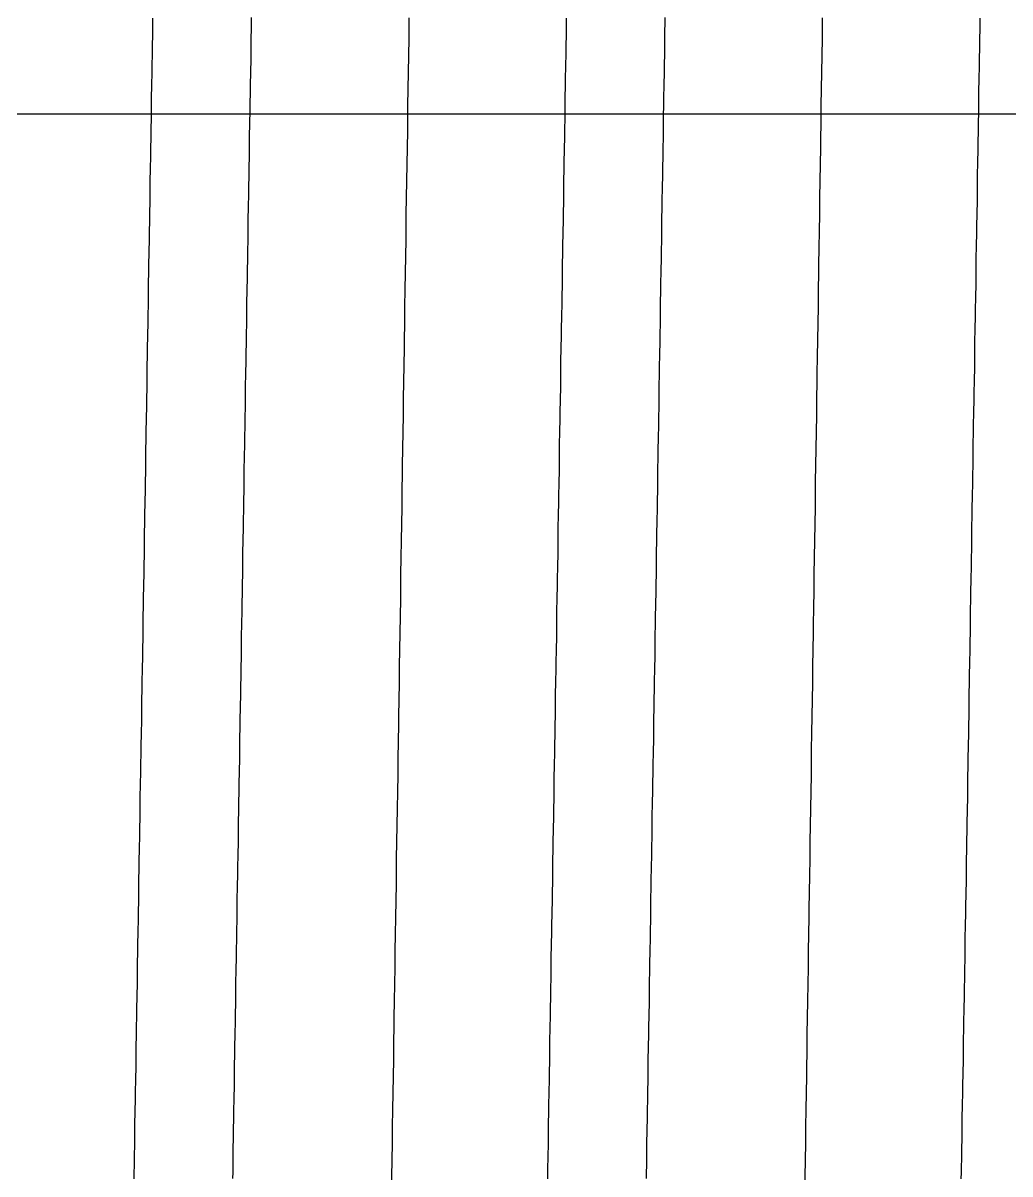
# Model space of a CAD drawing. Header units: millimetres. Extents: x 0 to 3800, y -67 to 2530.
# Drawn here: x 2233.725 to 2237.399, y 1461.068 to 1465.351 of the extents above; entities that cross this region are included whole.
import ezdxf
from ezdxf.lldxf.tags import DXFTag

# ---------------------------------------------------------------- set-up
doc = ezdxf.new("R2010")
doc.units = ezdxf.units.MM
doc.layers.add('내부선 및 부속', color=4, linetype='Continuous')
doc.layers.add('중심선', color=1, linetype='DASHED')
tags = doc.linetypes.add('DASHDOT', pattern=[70, 31, -13, 13, -13]).pattern_tags.tags
tags[10:11] = [DXFTag(74, 4), DXFTag(75, 0), DXFTag(340, '0'), DXFTag(46, 0.0), DXFTag(50, 0.0), DXFTag(44, 0.0), DXFTag(45, 0.0)]
tags[8:9] = [DXFTag(74, 4), DXFTag(75, 0), DXFTag(340, '0'), DXFTag(46, 0.0), DXFTag(50, 0.0), DXFTag(44, 0.0), DXFTag(45, 0.0)]
tags[6:7] = [DXFTag(74, 4), DXFTag(75, 0), DXFTag(340, '0'), DXFTag(46, 0.0), DXFTag(50, 0.0), DXFTag(44, 0.0), DXFTag(45, 0.0)]
tags[4:5] = [DXFTag(74, 4), DXFTag(75, 0), DXFTag(340, '0'), DXFTag(46, 0.0), DXFTag(50, 0.0), DXFTag(44, 0.0), DXFTag(45, 0.0)]
tags = doc.linetypes.add('DASHED', pattern=[25.72, 12.86, -12.86]).pattern_tags.tags
tags[6:7] = [DXFTag(74, 4), DXFTag(75, 0), DXFTag(340, '0'), DXFTag(46, 0.0), DXFTag(50, 0.0), DXFTag(44, 0.0), DXFTag(45, 0.0)]
tags[4:5] = [DXFTag(74, 4), DXFTag(75, 0), DXFTag(340, '0'), DXFTag(46, 0.0), DXFTag(50, 0.0), DXFTag(44, 0.0), DXFTag(45, 0.0)]

msp = doc.modelspace()

# ---------------------------------------------------------------- linework, layer by layer
at = {"layer": '내부선 및 부속', "linetype": 'Continuous', "flags": 128}
for points in [[(2234.1386, 1461.0498), (2234.1386, 1461.0738), (2234.1396, 1461.0978), (2234.1396, 1461.1208), (2234.1396, 1461.1448), (2234.1406, 1461.1688), (2234.1406, 1461.1928), (2234.1416, 1461.2168), (2234.1416, 1461.2408), (2234.1416, 1461.2648), (2234.1426, 1461.2878), (2234.1426, 1461.3118), (2234.1436, 1461.3358), (2234.1436, 1461.3598), (2234.1436, 1461.3838), (2234.1446, 1461.4078), (2234.1446, 1461.4318), (2234.1456, 1461.4558), (2234.1456, 1461.4788), (2234.1456, 1461.5028), (2234.1466, 1461.5268), (2234.1466, 1461.5508), (2234.1476, 1461.5748), (2234.1476, 1461.5988), (2234.1476, 1461.6228), (2234.1486, 1461.6458), (2234.1486, 1461.6698), (2234.1486, 1461.6938), (2234.1486, 1461.6938), (2234.1496, 1461.7178), (2234.1496, 1461.7418), (2234.1506, 1461.7658), (2234.1506, 1461.7898), (2234.1506, 1461.8128), (2234.1516, 1461.8368), (2234.1516, 1461.8608), (2234.1526, 1461.8848), (2234.1526, 1461.9088), (2234.1526, 1461.9328), (2234.1536, 1461.9568), (2234.1536, 1461.9808), (2234.1546, 1462.0038), (2234.1546, 1462.0278), (2234.1546, 1462.0518), (2234.1556, 1462.0758), (2234.1556, 1462.0998), (2234.1566, 1462.1238), (2234.1566, 1462.1478), (2234.1566, 1462.1708), (2234.1576, 1462.1948), (2234.1576, 1462.2188), (2234.1576, 1462.2428), (2234.1586, 1462.2668), (2234.1586, 1462.2908), (2234.1596, 1462.3148), (2234.1596, 1462.3388), (2234.1596, 1462.3618), (2234.1606, 1462.3858), (2234.1606, 1462.4098), (2234.1616, 1462.4338), (2234.1616, 1462.4578), (2234.1616, 1462.4818), (2234.1626, 1462.5058), (2234.1626, 1462.5288), (2234.1636, 1462.5528), (2234.1636, 1462.5768), (2234.1636, 1462.6008), (2234.1646, 1462.6248), (2234.1646, 1462.6488), (2234.1646, 1462.6728), (2234.1656, 1462.6958), (2234.1656, 1462.7198), (2234.1666, 1462.7438), (2234.1666, 1462.7678), (2234.1666, 1462.7918), (2234.1676, 1462.8158), (2234.1676, 1462.8398), (2234.1686, 1462.8638), (2234.1686, 1462.8868), (2234.1686, 1462.9108), (2234.1696, 1462.9348), (2234.1696, 1462.9588), (2234.1706, 1462.9828), (2234.1706, 1463.0068), (2234.1706, 1463.0308), (2234.1716, 1463.0538), (2234.1716, 1463.0778), (2234.1716, 1463.1018), (2234.1726, 1463.1258), (2234.1726, 1463.1498), (2234.1736, 1463.1738), (2234.1736, 1463.1978), (2234.1736, 1463.2218), (2234.1746, 1463.2448), (2234.1746, 1463.2688), (2234.1756, 1463.2928), (2234.1756, 1463.3168), (2234.1756, 1463.3408), (2234.1766, 1463.3648), (2234.1766, 1463.3888), (2234.1766, 1463.4118), (2234.1776, 1463.4358), (2234.1776, 1463.4598), (2234.1786, 1463.4838), (2234.1786, 1463.5078), (2234.1786, 1463.5318), (2234.1796, 1463.5558), (2234.1796, 1463.5788), (2234.1806, 1463.6028), (2234.1806, 1463.6268), (2234.1806, 1463.6508), (2234.1816, 1463.6748), (2234.1816, 1463.6988), (2234.1816, 1463.7228), (2234.1826, 1463.7468), (2234.1826, 1463.7698), (2234.1836, 1463.7938), (2234.1836, 1463.8178), (2234.1836, 1463.8418), (2234.1846, 1463.8658), (2234.1846, 1463.8898), (2234.1856, 1463.9138), (2234.1856, 1463.9368), (2234.1856, 1463.9608), (2234.1866, 1463.9848), (2234.1866, 1464.0088), (2234.1866, 1464.0328), (2234.1876, 1464.0568), (2234.1876, 1464.0808), (2234.1876, 1464.0808), (2234.1886, 1464.1048), (2234.1886, 1464.1278), (2234.1886, 1464.1518), (2234.1896, 1464.1758), (2234.1896, 1464.1998), (2234.1906, 1464.2238), (2234.1906, 1464.2478), (2234.1906, 1464.2718), (2234.1916, 1464.2948), (2234.1916, 1464.3188), (2234.1916, 1464.3428), (2234.1926, 1464.3668), (2234.1926, 1464.3908), (2234.1936, 1464.4148), (2234.1936, 1464.4388), (2234.1936, 1464.4618), (2234.1946, 1464.4858), (2234.1946, 1464.5098), (2234.1956, 1464.5338), (2234.1956, 1464.5578), (2234.1956, 1464.5818), (2234.1966, 1464.6058), (2234.1966, 1464.6298), (2234.1966, 1464.6528), (2234.1976, 1464.6768), (2234.1976, 1464.7008), (2234.1986, 1464.7248), (2234.1986, 1464.7488), (2234.1986, 1464.7728), (2234.1996, 1464.7968), (2234.1996, 1464.8198), (2234.2006, 1464.8438), (2234.2006, 1464.8678), (2234.2006, 1464.8918), (2234.2016, 1464.9158), (2234.2016, 1464.9398), (2234.2016, 1464.9638), (2234.2026, 1464.9878), (2234.2026, 1465.0108), (2234.2036, 1465.0348), (2234.2036, 1465.0588), (2234.2036, 1465.0828), (2234.2046, 1465.1068), (2234.2046, 1465.1308), (2234.2056, 1465.1548), (2234.2056, 1465.1778), (2234.2056, 1465.2018), (2234.2066, 1465.2258), (2234.2066, 1465.2498), (2234.2066, 1465.2738), (2234.2076, 1465.2978), (2234.2076, 1465.3218), (2234.2086, 1465.3448), (2234.2086, 1465.3688)], [(2234.5056, 1461.0508), (2234.5066, 1461.0748), (2234.5066, 1461.0988), (2234.5066, 1461.1228), (2234.5076, 1461.1468), (2234.5076, 1461.1698), (2234.5086, 1461.1938), (2234.5086, 1461.2178), (2234.5086, 1461.2418), (2234.5096, 1461.2658), (2234.5096, 1461.2898), (2234.5096, 1461.3138), (2234.5106, 1461.3368), (2234.5106, 1461.3608), (2234.5116, 1461.3848), (2234.5116, 1461.4088), (2234.5116, 1461.4328), (2234.5126, 1461.4568), (2234.5126, 1461.4808), (2234.5136, 1461.5038), (2234.5136, 1461.5278), (2234.5136, 1461.5518), (2234.5146, 1461.5758), (2234.5146, 1461.5998), (2234.5156, 1461.6238), (2234.5156, 1461.6478), (2234.5156, 1461.6718), (2234.5156, 1461.6718), (2234.5166, 1461.6948), (2234.5166, 1461.7188), (2234.5176, 1461.7428), (2234.5176, 1461.7668), (2234.5176, 1461.7908), (2234.5186, 1461.8148), (2234.5186, 1461.8388), (2234.5196, 1461.8618), (2234.5196, 1461.8858), (2234.5196, 1461.9098), (2234.5206, 1461.9338), (2234.5206, 1461.9578), (2234.5206, 1461.9818), (2234.5216, 1462.0058), (2234.5216, 1462.0298), (2234.5226, 1462.0528), (2234.5226, 1462.0768), (2234.5226, 1462.1008), (2234.5236, 1462.1248), (2234.5236, 1462.1488), (2234.5246, 1462.1728), (2234.5246, 1462.1968), (2234.5246, 1462.2198), (2234.5256, 1462.2438), (2234.5256, 1462.2678), (2234.5266, 1462.2918), (2234.5266, 1462.3158), (2234.5266, 1462.3398), (2234.5276, 1462.3638), (2234.5276, 1462.3868), (2234.5286, 1462.4108), (2234.5286, 1462.4348), (2234.5286, 1462.4588), (2234.5296, 1462.4828), (2234.5296, 1462.5068), (2234.5296, 1462.5308), (2234.5306, 1462.5548), (2234.5306, 1462.5778), (2234.5316, 1462.6018), (2234.5316, 1462.6258), (2234.5316, 1462.6498), (2234.5326, 1462.6738), (2234.5326, 1462.6978), (2234.5336, 1462.7218), (2234.5336, 1462.7448), (2234.5336, 1462.7688), (2234.5346, 1462.7928), (2234.5346, 1462.8168), (2234.5356, 1462.8408), (2234.5356, 1462.8648), (2234.5356, 1462.8888), (2234.5366, 1462.9128), (2234.5366, 1462.9358), (2234.5366, 1462.9598), (2234.5376, 1462.9838), (2234.5376, 1463.0078), (2234.5386, 1463.0318), (2234.5386, 1463.0558), (2234.5386, 1463.0798), (2234.5396, 1463.1028), (2234.5396, 1463.1268), (2234.5406, 1463.1508), (2234.5406, 1463.1748), (2234.5406, 1463.1988), (2234.5416, 1463.2228), (2234.5416, 1463.2468), (2234.5416, 1463.2698), (2234.5426, 1463.2938), (2234.5426, 1463.3178), (2234.5436, 1463.3418), (2234.5436, 1463.3658), (2234.5436, 1463.3898), (2234.5446, 1463.4138), (2234.5446, 1463.4378), (2234.5456, 1463.4608), (2234.5456, 1463.4848), (2234.5456, 1463.5088), (2234.5466, 1463.5328), (2234.5466, 1463.5568), (2234.5466, 1463.5808), (2234.5476, 1463.6048), (2234.5476, 1463.6278), (2234.5486, 1463.6518), (2234.5486, 1463.6758), (2234.5486, 1463.6998), (2234.5496, 1463.7238), (2234.5496, 1463.7478), (2234.5506, 1463.7718), (2234.5506, 1463.7958), (2234.5506, 1463.8188), (2234.5516, 1463.8428), (2234.5516, 1463.8668), (2234.5516, 1463.8908), (2234.5526, 1463.9148), (2234.5526, 1463.9388), (2234.5536, 1463.9628), (2234.5536, 1463.9858), (2234.5536, 1464.0098), (2234.5546, 1464.0338), (2234.5546, 1464.0578), (2234.5546, 1464.0578), (2234.5556, 1464.0818), (2234.5556, 1464.1058), (2234.5556, 1464.1298), (2234.5566, 1464.1528), (2234.5566, 1464.1768), (2234.5566, 1464.2008), (2234.5576, 1464.2248), (2234.5576, 1464.2488), (2234.5586, 1464.2728), (2234.5586, 1464.2968), (2234.5586, 1464.3208), (2234.5596, 1464.3438), (2234.5596, 1464.3678), (2234.5606, 1464.3918), (2234.5606, 1464.4158), (2234.5606, 1464.4398), (2234.5616, 1464.4638), (2234.5616, 1464.4878), (2234.5616, 1464.5108), (2234.5626, 1464.5348), (2234.5626, 1464.5588), (2234.5636, 1464.5828), (2234.5636, 1464.6068), (2234.5636, 1464.6308), (2234.5646, 1464.6548), (2234.5646, 1464.6788), (2234.5656, 1464.7018), (2234.5656, 1464.7258), (2234.5656, 1464.7498), (2234.5666, 1464.7738), (2234.5666, 1464.7978), (2234.5666, 1464.8218), (2234.5676, 1464.8458), (2234.5676, 1464.8688), (2234.5686, 1464.8928), (2234.5686, 1464.9168), (2234.5686, 1464.9408), (2234.5696, 1464.9648), (2234.5696, 1464.9888), (2234.5706, 1465.0128), (2234.5706, 1465.0358), (2234.5706, 1465.0598), (2234.5716, 1465.0838), (2234.5716, 1465.1078), (2234.5716, 1465.1318), (2234.5726, 1465.1558), (2234.5726, 1465.1798), (2234.5736, 1465.2038), (2234.5736, 1465.2268), (2234.5736, 1465.2508), (2234.5746, 1465.2748), (2234.5746, 1465.2988), (2234.5756, 1465.3228), (2234.5756, 1465.3468), (2234.5756, 1465.3708)], [(2235.1616, 1465.3698), (2235.1616, 1465.3388), (2235.1606, 1465.3078), (2235.1606, 1465.2768), (2235.1596, 1465.2458), (2235.1596, 1465.2138), (2235.1586, 1465.1828), (2235.1586, 1465.1518), (2235.1576, 1465.1208), (2235.1576, 1465.0898), (2235.1566, 1465.0588), (2235.1566, 1465.0278), (2235.1566, 1464.9958), (2235.1556, 1464.9648), (2235.1556, 1464.9338), (2235.1546, 1464.9028), (2235.1546, 1464.8718), (2235.1536, 1464.8408), (2235.1536, 1464.8098), (2235.1526, 1464.7788), (2235.1526, 1464.7468), (2235.1516, 1464.7158), (2235.1516, 1464.6848), (2235.1506, 1464.6538), (2235.1506, 1464.6228), (2235.1506, 1464.5918), (2235.1496, 1464.5608), (2235.1496, 1464.5288), (2235.1486, 1464.4978), (2235.1486, 1464.4668), (2235.1476, 1464.4358), (2235.1476, 1464.4048), (2235.1466, 1464.3738), (2235.1466, 1464.3428), (2235.1456, 1464.3108), (2235.1456, 1464.2798), (2235.1446, 1464.2488), (2235.1446, 1464.2178), (2235.1436, 1464.1868), (2235.1436, 1464.1558), (2235.1436, 1464.1248), (2235.1426, 1464.0938), (2235.1426, 1464.0618), (2235.1416, 1464.0308), (2235.1416, 1463.9998), (2235.1406, 1463.9688), (2235.1406, 1463.9378), (2235.1396, 1463.9068), (2235.1396, 1463.8758), (2235.1386, 1463.8438), (2235.1386, 1463.8128), (2235.1376, 1463.7818), (2235.1376, 1463.7508), (2235.1366, 1463.7198), (2235.1366, 1463.6888), (2235.1366, 1463.6578), (2235.1356, 1463.6268), (2235.1356, 1463.5948), (2235.1346, 1463.5638), (2235.1346, 1463.5328), (2235.1336, 1463.5018), (2235.1336, 1463.4708), (2235.1326, 1463.4398), (2235.1326, 1463.4088), (2235.1316, 1463.3768), (2235.1316, 1463.3458), (2235.1306, 1463.3148), (2235.1306, 1463.2838), (2235.1296, 1463.2528), (2235.1296, 1463.2218), (2235.1296, 1463.1908), (2235.1286, 1463.1598), (2235.1286, 1463.1278), (2235.1276, 1463.0968), (2235.1276, 1463.0658), (2235.1266, 1463.0348), (2235.1266, 1463.0038), (2235.1256, 1462.9728), (2235.1256, 1462.9418), (2235.1246, 1462.9098), (2235.1246, 1462.8788), (2235.1236, 1462.8478), (2235.1236, 1462.8168), (2235.1226, 1462.7858), (2235.1226, 1462.7548), (2235.1226, 1462.7548), (2235.1226, 1462.7238), (2235.1216, 1462.6928), (2235.1216, 1462.6608), (2235.1206, 1462.6298), (2235.1206, 1462.5988), (2235.1196, 1462.5678), (2235.1196, 1462.5368), (2235.1186, 1462.5058), (2235.1186, 1462.4748), (2235.1176, 1462.4428), (2235.1176, 1462.4118), (2235.1166, 1462.3808), (2235.1166, 1462.3498), (2235.1156, 1462.3188), (2235.1156, 1462.2878), (2235.1146, 1462.2568), (2235.1146, 1462.2258), (2235.1146, 1462.1938), (2235.1136, 1462.1628), (2235.1136, 1462.1318), (2235.1126, 1462.1008), (2235.1126, 1462.0698), (2235.1116, 1462.0388), (2235.1116, 1462.0078), (2235.1106, 1461.9758), (2235.1106, 1461.9448), (2235.1096, 1461.9138), (2235.1096, 1461.8828), (2235.1086, 1461.8518), (2235.1086, 1461.8208), (2235.1076, 1461.7898), (2235.1076, 1461.7588), (2235.1066, 1461.7268), (2235.1066, 1461.6958), (2235.1056, 1461.6648), (2235.1056, 1461.6338), (2235.1056, 1461.6028), (2235.1046, 1461.5718), (2235.1046, 1461.5408), (2235.1036, 1461.5088), (2235.1036, 1461.4778), (2235.1026, 1461.4468), (2235.1026, 1461.4158), (2235.1016, 1461.3848), (2235.1016, 1461.3538), (2235.1006, 1461.3228), (2235.1006, 1461.2918), (2235.0996, 1461.2598), (2235.0996, 1461.2288), (2235.0986, 1461.1978), (2235.0986, 1461.1668), (2235.0976, 1461.1358), (2235.0976, 1461.1048), (2235.0966, 1461.0738), (2235.0966, 1461.0418)], [(2235.6786, 1461.0498), (2235.6786, 1461.0738), (2235.6786, 1461.0978), (2235.6796, 1461.1208), (2235.6796, 1461.1448), (2235.6806, 1461.1688), (2235.6806, 1461.1928), (2235.6806, 1461.2168), (2235.6816, 1461.2408), (2235.6816, 1461.2648), (2235.6826, 1461.2878), (2235.6826, 1461.3118), (2235.6826, 1461.3358), (2235.6836, 1461.3598), (2235.6836, 1461.3838), (2235.6846, 1461.4078), (2235.6846, 1461.4318), (2235.6846, 1461.4558), (2235.6856, 1461.4788), (2235.6856, 1461.5028), (2235.6866, 1461.5268), (2235.6866, 1461.5508), (2235.6866, 1461.5748), (2235.6876, 1461.5988), (2235.6876, 1461.6228), (2235.6886, 1461.6458), (2235.6886, 1461.6698), (2235.6886, 1461.6938), (2235.6886, 1461.6938), (2235.6896, 1461.7178), (2235.6896, 1461.7418), (2235.6896, 1461.7658), (2235.6906, 1461.7898), (2235.6906, 1461.8128), (2235.6916, 1461.8368), (2235.6916, 1461.8608), (2235.6916, 1461.8848), (2235.6926, 1461.9088), (2235.6926, 1461.9328), (2235.6936, 1461.9568), (2235.6936, 1461.9808), (2235.6936, 1462.0038), (2235.6946, 1462.0278), (2235.6946, 1462.0518), (2235.6956, 1462.0758), (2235.6956, 1462.0998), (2235.6956, 1462.1238), (2235.6966, 1462.1478), (2235.6966, 1462.1708), (2235.6976, 1462.1948), (2235.6976, 1462.2188), (2235.6976, 1462.2428), (2235.6986, 1462.2668), (2235.6986, 1462.2908), (2235.6986, 1462.3148), (2235.6996, 1462.3388), (2235.6996, 1462.3618), (2235.7006, 1462.3858), (2235.7006, 1462.4098), (2235.7006, 1462.4338), (2235.7016, 1462.4578), (2235.7016, 1462.4818), (2235.7026, 1462.5058), (2235.7026, 1462.5288), (2235.7026, 1462.5528), (2235.7036, 1462.5768), (2235.7036, 1462.6008), (2235.7046, 1462.6248), (2235.7046, 1462.6488), (2235.7046, 1462.6728), (2235.7056, 1462.6958), (2235.7056, 1462.7198), (2235.7056, 1462.7438), (2235.7066, 1462.7678), (2235.7066, 1462.7918), (2235.7076, 1462.8158), (2235.7076, 1462.8398), (2235.7076, 1462.8638), (2235.7086, 1462.8868), (2235.7086, 1462.9108), (2235.7096, 1462.9348), (2235.7096, 1462.9588), (2235.7096, 1462.9828), (2235.7106, 1463.0068), (2235.7106, 1463.0308), (2235.7116, 1463.0538), (2235.7116, 1463.0778), (2235.7116, 1463.1018), (2235.7126, 1463.1258), (2235.7126, 1463.1498), (2235.7126, 1463.1738), (2235.7136, 1463.1978), (2235.7136, 1463.2218), (2235.7146, 1463.2448), (2235.7146, 1463.2688), (2235.7146, 1463.2928), (2235.7156, 1463.3168), (2235.7156, 1463.3408), (2235.7166, 1463.3648), (2235.7166, 1463.3888), (2235.7166, 1463.4118), (2235.7176, 1463.4358), (2235.7176, 1463.4598), (2235.7176, 1463.4838), (2235.7186, 1463.5078), (2235.7186, 1463.5318), (2235.7196, 1463.5558), (2235.7196, 1463.5788), (2235.7196, 1463.6028), (2235.7206, 1463.6268), (2235.7206, 1463.6508), (2235.7216, 1463.6748), (2235.7216, 1463.6988), (2235.7216, 1463.7228), (2235.7226, 1463.7468), (2235.7226, 1463.7698), (2235.7226, 1463.7938), (2235.7236, 1463.8178), (2235.7236, 1463.8418), (2235.7246, 1463.8658), (2235.7246, 1463.8898), (2235.7246, 1463.9138), (2235.7256, 1463.9368), (2235.7256, 1463.9608), (2235.7266, 1463.9848), (2235.7266, 1464.0088), (2235.7266, 1464.0328), (2235.7276, 1464.0568), (2235.7276, 1464.0808), (2235.7276, 1464.0808), (2235.7276, 1464.1048), (2235.7286, 1464.1278), (2235.7286, 1464.1518), (2235.7296, 1464.1758), (2235.7296, 1464.1998), (2235.7296, 1464.2238), (2235.7306, 1464.2478), (2235.7306, 1464.2718), (2235.7316, 1464.2948), (2235.7316, 1464.3188), (2235.7316, 1464.3428), (2235.7326, 1464.3668), (2235.7326, 1464.3908), (2235.7326, 1464.4148), (2235.7336, 1464.4388), (2235.7336, 1464.4618), (2235.7346, 1464.4858), (2235.7346, 1464.5098), (2235.7346, 1464.5338), (2235.7356, 1464.5578), (2235.7356, 1464.5818), (2235.7366, 1464.6058), (2235.7366, 1464.6298), (2235.7366, 1464.6528), (2235.7376, 1464.6768), (2235.7376, 1464.7008), (2235.7376, 1464.7248), (2235.7386, 1464.7488), (2235.7386, 1464.7728), (2235.7396, 1464.7968), (2235.7396, 1464.8198), (2235.7396, 1464.8438), (2235.7406, 1464.8678), (2235.7406, 1464.8918), (2235.7416, 1464.9158), (2235.7416, 1464.9398), (2235.7416, 1464.9638), (2235.7426, 1464.9868), (2235.7426, 1465.0108), (2235.7426, 1465.0348), (2235.7436, 1465.0588), (2235.7436, 1465.0828), (2235.7446, 1465.1068), (2235.7446, 1465.1308), (2235.7446, 1465.1548), (2235.7456, 1465.1778), (2235.7456, 1465.2018), (2235.7466, 1465.2258), (2235.7466, 1465.2498), (2235.7466, 1465.2738), (2235.7476, 1465.2978), (2235.7476, 1465.3218), (2235.7476, 1465.3448), (2235.7486, 1465.3688)], [(2236.0456, 1461.0508), (2236.0456, 1461.0748), (2236.0466, 1461.0988), (2236.0466, 1461.1228), (2236.0476, 1461.1468), (2236.0476, 1461.1698), (2236.0476, 1461.1938), (2236.0486, 1461.2178), (2236.0486, 1461.2418), (2236.0496, 1461.2658), (2236.0496, 1461.2898), (2236.0496, 1461.3138), (2236.0506, 1461.3368), (2236.0506, 1461.3608), (2236.0506, 1461.3848), (2236.0516, 1461.4088), (2236.0516, 1461.4328), (2236.0526, 1461.4568), (2236.0526, 1461.4808), (2236.0526, 1461.5038), (2236.0536, 1461.5278), (2236.0536, 1461.5518), (2236.0546, 1461.5758), (2236.0546, 1461.5998), (2236.0546, 1461.6238), (2236.0556, 1461.6478), (2236.0556, 1461.6718), (2236.0556, 1461.6718), (2236.0566, 1461.6948), (2236.0566, 1461.7188), (2236.0566, 1461.7428), (2236.0576, 1461.7668), (2236.0576, 1461.7908), (2236.0586, 1461.8148), (2236.0586, 1461.8388), (2236.0586, 1461.8618), (2236.0596, 1461.8858), (2236.0596, 1461.9098), (2236.0606, 1461.9338), (2236.0606, 1461.9578), (2236.0606, 1461.9818), (2236.0616, 1462.0058), (2236.0616, 1462.0298), (2236.0616, 1462.0528), (2236.0626, 1462.0768), (2236.0626, 1462.1008), (2236.0636, 1462.1248), (2236.0636, 1462.1488), (2236.0636, 1462.1728), (2236.0646, 1462.1968), (2236.0646, 1462.2198), (2236.0656, 1462.2438), (2236.0656, 1462.2678), (2236.0656, 1462.2918), (2236.0666, 1462.3158), (2236.0666, 1462.3398), (2236.0676, 1462.3638), (2236.0676, 1462.3868), (2236.0676, 1462.4108), (2236.0686, 1462.4348), (2236.0686, 1462.4588), (2236.0696, 1462.4828), (2236.0696, 1462.5068), (2236.0696, 1462.5308), (2236.0706, 1462.5548), (2236.0706, 1462.5778), (2236.0706, 1462.6018), (2236.0716, 1462.6258), (2236.0716, 1462.6498), (2236.0726, 1462.6738), (2236.0726, 1462.6978), (2236.0726, 1462.7218), (2236.0736, 1462.7448), (2236.0736, 1462.7688), (2236.0746, 1462.7928), (2236.0746, 1462.8168), (2236.0746, 1462.8408), (2236.0756, 1462.8648), (2236.0756, 1462.8888), (2236.0756, 1462.9128), (2236.0766, 1462.9358), (2236.0766, 1462.9598), (2236.0776, 1462.9838), (2236.0776, 1463.0078), (2236.0776, 1463.0318), (2236.0786, 1463.0558), (2236.0786, 1463.0798), (2236.0796, 1463.1028), (2236.0796, 1463.1268), (2236.0796, 1463.1508), (2236.0806, 1463.1748), (2236.0806, 1463.1988), (2236.0816, 1463.2228), (2236.0816, 1463.2468), (2236.0816, 1463.2698), (2236.0826, 1463.2938), (2236.0826, 1463.3178), (2236.0826, 1463.3418), (2236.0836, 1463.3658), (2236.0836, 1463.3898), (2236.0846, 1463.4138), (2236.0846, 1463.4378), (2236.0846, 1463.4608), (2236.0856, 1463.4848), (2236.0856, 1463.5088), (2236.0866, 1463.5328), (2236.0866, 1463.5568), (2236.0866, 1463.5808), (2236.0876, 1463.6048), (2236.0876, 1463.6278), (2236.0876, 1463.6518), (2236.0886, 1463.6758), (2236.0886, 1463.6998), (2236.0896, 1463.7238), (2236.0896, 1463.7478), (2236.0896, 1463.7718), (2236.0906, 1463.7958), (2236.0906, 1463.8188), (2236.0916, 1463.8428), (2236.0916, 1463.8668), (2236.0916, 1463.8908), (2236.0926, 1463.9148), (2236.0926, 1463.9388), (2236.0926, 1463.9628), (2236.0936, 1463.9858), (2236.0936, 1464.0098), (2236.0946, 1464.0338), (2236.0946, 1464.0578), (2236.0946, 1464.0578), (2236.0946, 1464.0818), (2236.0956, 1464.1058), (2236.0956, 1464.1298), (2236.0966, 1464.1528), (2236.0966, 1464.1768), (2236.0966, 1464.2008), (2236.0976, 1464.2248), (2236.0976, 1464.2488), (2236.0976, 1464.2728), (2236.0986, 1464.2968), (2236.0986, 1464.3208), (2236.0996, 1464.3438), (2236.0996, 1464.3678), (2236.0996, 1464.3918), (2236.1006, 1464.4158), (2236.1006, 1464.4398), (2236.1016, 1464.4638), (2236.1016, 1464.4878), (2236.1016, 1464.5108), (2236.1026, 1464.5348), (2236.1026, 1464.5588), (2236.1026, 1464.5828), (2236.1036, 1464.6068), (2236.1036, 1464.6308), (2236.1046, 1464.6548), (2236.1046, 1464.6788), (2236.1046, 1464.7018), (2236.1056, 1464.7258), (2236.1056, 1464.7498), (2236.1066, 1464.7738), (2236.1066, 1464.7978), (2236.1066, 1464.8218), (2236.1076, 1464.8458), (2236.1076, 1464.8688), (2236.1076, 1464.8928), (2236.1086, 1464.9168), (2236.1086, 1464.9408), (2236.1096, 1464.9648), (2236.1096, 1464.9888), (2236.1096, 1465.0128), (2236.1106, 1465.0358), (2236.1106, 1465.0598), (2236.1106, 1465.0838), (2236.1116, 1465.1078), (2236.1116, 1465.1318), (2236.1126, 1465.1558), (2236.1126, 1465.1798), (2236.1126, 1465.2038), (2236.1136, 1465.2268), (2236.1136, 1465.2508), (2236.1146, 1465.2748), (2236.1146, 1465.2988), (2236.1146, 1465.3228), (2236.1156, 1465.3468), (2236.1156, 1465.3708)], [(2236.6366, 1461.0418), (2236.6366, 1461.0738), (2236.6376, 1461.1048), (2236.6376, 1461.1358), (2236.6386, 1461.1668), (2236.6386, 1461.1978), (2236.6396, 1461.2288), (2236.6396, 1461.2598), (2236.6406, 1461.2918), (2236.6406, 1461.3228), (2236.6416, 1461.3538), (2236.6416, 1461.3848), (2236.6426, 1461.4158), (2236.6426, 1461.4468), (2236.6426, 1461.4778), (2236.6436, 1461.5088), (2236.6436, 1461.5408), (2236.6446, 1461.5718), (2236.6446, 1461.6028), (2236.6456, 1461.6338), (2236.6456, 1461.6648), (2236.6466, 1461.6958), (2236.6466, 1461.7268), (2236.6476, 1461.7588), (2236.6476, 1461.7898), (2236.6486, 1461.8208), (2236.6486, 1461.8518), (2236.6496, 1461.8828), (2236.6496, 1461.9138), (2236.6506, 1461.9448), (2236.6506, 1461.9768), (2236.6516, 1462.0078), (2236.6516, 1462.0388), (2236.6516, 1462.0698), (2236.6526, 1462.1008), (2236.6526, 1462.1318), (2236.6536, 1462.1628), (2236.6536, 1462.1938), (2236.6546, 1462.2258), (2236.6546, 1462.2568), (2236.6556, 1462.2878), (2236.6556, 1462.3188), (2236.6566, 1462.3498), (2236.6566, 1462.3808), (2236.6576, 1462.4118), (2236.6576, 1462.4438), (2236.6586, 1462.4748), (2236.6586, 1462.5058), (2236.6596, 1462.5368), (2236.6596, 1462.5678), (2236.6596, 1462.5988), (2236.6606, 1462.6298), (2236.6606, 1462.6608), (2236.6616, 1462.6928), (2236.6616, 1462.7238), (2236.6626, 1462.7548), (2236.6626, 1462.7858), (2236.6636, 1462.8168), (2236.6636, 1462.8478), (2236.6646, 1462.8788), (2236.6646, 1462.9108), (2236.6656, 1462.9418), (2236.6656, 1462.9728), (2236.6666, 1463.0038), (2236.6666, 1463.0348), (2236.6676, 1463.0658), (2236.6676, 1463.0968), (2236.6676, 1463.1278), (2236.6686, 1463.1598), (2236.6686, 1463.1908), (2236.6696, 1463.2218), (2236.6696, 1463.2528), (2236.6706, 1463.2838), (2236.6706, 1463.3148), (2236.6716, 1463.3458), (2236.6716, 1463.3778), (2236.6726, 1463.4088), (2236.6726, 1463.4398), (2236.6736, 1463.4708), (2236.6736, 1463.5018), (2236.6746, 1463.5328), (2236.6746, 1463.5638), (2236.6746, 1463.5948), (2236.6756, 1463.6268), (2236.6756, 1463.6578), (2236.6766, 1463.6888), (2236.6766, 1463.7198), (2236.6776, 1463.7508), (2236.6776, 1463.7818), (2236.6786, 1463.8128), (2236.6786, 1463.8448), (2236.6796, 1463.8758), (2236.6796, 1463.9068), (2236.6806, 1463.9378), (2236.6806, 1463.9688), (2236.6816, 1463.9998), (2236.6816, 1464.0308), (2236.6816, 1464.0618), (2236.6826, 1464.0938), (2236.6826, 1464.1248), (2236.6836, 1464.1558), (2236.6836, 1464.1558), (2236.6836, 1464.1868), (2236.6846, 1464.2178), (2236.6846, 1464.2488), (2236.6856, 1464.2798), (2236.6856, 1464.3118), (2236.6866, 1464.3428), (2236.6866, 1464.3738), (2236.6876, 1464.4048), (2236.6876, 1464.4358), (2236.6876, 1464.4668), (2236.6886, 1464.4978), (2236.6886, 1464.5288), (2236.6896, 1464.5608), (2236.6896, 1464.5918), (2236.6906, 1464.6228), (2236.6906, 1464.6538), (2236.6916, 1464.6848), (2236.6916, 1464.7158), (2236.6926, 1464.7468), (2236.6926, 1464.7788), (2236.6936, 1464.8098), (2236.6936, 1464.8408), (2236.6946, 1464.8718), (2236.6946, 1464.9028), (2236.6946, 1464.9338), (2236.6956, 1464.9648), (2236.6956, 1464.9958), (2236.6966, 1465.0278), (2236.6966, 1465.0588), (2236.6976, 1465.0898), (2236.6976, 1465.1208), (2236.6986, 1465.1518), (2236.6986, 1465.1828), (2236.6996, 1465.2138), (2236.6996, 1465.2458), (2236.7006, 1465.2768), (2236.7006, 1465.3078), (2236.7006, 1465.3388), (2236.7016, 1465.3698)], [(2237.2176, 1461.0498), (2237.2186, 1461.0738), (2237.2186, 1461.0978), (2237.2196, 1461.1208), (2237.2196, 1461.1448), (2237.2196, 1461.1688), (2237.2206, 1461.1928), (2237.2206, 1461.2168), (2237.2216, 1461.2408), (2237.2216, 1461.2648), (2237.2216, 1461.2878), (2237.2226, 1461.3118), (2237.2226, 1461.3358), (2237.2236, 1461.3598), (2237.2236, 1461.3838), (2237.2236, 1461.4078), (2237.2246, 1461.4318), (2237.2246, 1461.4558), (2237.2256, 1461.4788), (2237.2256, 1461.5028), (2237.2256, 1461.5268), (2237.2266, 1461.5508), (2237.2266, 1461.5748), (2237.2276, 1461.5988), (2237.2276, 1461.6228), (2237.2276, 1461.6458), (2237.2286, 1461.6698), (2237.2286, 1461.6938), (2237.2286, 1461.6938), (2237.2296, 1461.7178), (2237.2296, 1461.7418), (2237.2296, 1461.7658), (2237.2306, 1461.7898), (2237.2306, 1461.8128), (2237.2306, 1461.8368), (2237.2316, 1461.8608), (2237.2316, 1461.8848), (2237.2326, 1461.9088), (2237.2326, 1461.9328), (2237.2326, 1461.9568), (2237.2336, 1461.9808), (2237.2336, 1462.0038), (2237.2346, 1462.0278), (2237.2346, 1462.0518), (2237.2346, 1462.0758), (2237.2356, 1462.0998), (2237.2356, 1462.1238), (2237.2366, 1462.1478), (2237.2366, 1462.1708), (2237.2366, 1462.1948), (2237.2376, 1462.2188), (2237.2376, 1462.2428), (2237.2386, 1462.2668), (2237.2386, 1462.2908), (2237.2386, 1462.3148), (2237.2396, 1462.3388), (2237.2396, 1462.3618), (2237.2396, 1462.3858), (2237.2406, 1462.4098), (2237.2406, 1462.4338), (2237.2416, 1462.4578), (2237.2416, 1462.4818), (2237.2416, 1462.5058), (2237.2426, 1462.5288), (2237.2426, 1462.5528), (2237.2436, 1462.5768), (2237.2436, 1462.6008), (2237.2436, 1462.6248), (2237.2446, 1462.6488), (2237.2446, 1462.6728), (2237.2456, 1462.6958), (2237.2456, 1462.7198), (2237.2456, 1462.7438), (2237.2466, 1462.7678), (2237.2466, 1462.7918), (2237.2466, 1462.8158), (2237.2476, 1462.8398), (2237.2476, 1462.8638), (2237.2486, 1462.8868), (2237.2486, 1462.9108), (2237.2486, 1462.9348), (2237.2496, 1462.9588), (2237.2496, 1462.9828), (2237.2506, 1463.0068), (2237.2506, 1463.0308), (2237.2506, 1463.0538), (2237.2516, 1463.0778), (2237.2516, 1463.1018), (2237.2526, 1463.1258), (2237.2526, 1463.1498), (2237.2526, 1463.1738), (2237.2536, 1463.1978), (2237.2536, 1463.2208), (2237.2536, 1463.2448), (2237.2546, 1463.2688), (2237.2546, 1463.2928), (2237.2556, 1463.3168), (2237.2556, 1463.3408), (2237.2556, 1463.3648), (2237.2566, 1463.3888), (2237.2566, 1463.4118), (2237.2576, 1463.4358), (2237.2576, 1463.4598), (2237.2576, 1463.4838), (2237.2586, 1463.5078), (2237.2586, 1463.5318), (2237.2586, 1463.5558), (2237.2596, 1463.5788), (2237.2596, 1463.6028), (2237.2606, 1463.6268), (2237.2606, 1463.6508), (2237.2606, 1463.6748), (2237.2616, 1463.6988), (2237.2616, 1463.7228), (2237.2626, 1463.7468), (2237.2626, 1463.7698), (2237.2626, 1463.7938), (2237.2636, 1463.8178), (2237.2636, 1463.8418), (2237.2636, 1463.8658), (2237.2646, 1463.8898), (2237.2646, 1463.9138), (2237.2656, 1463.9368), (2237.2656, 1463.9608), (2237.2656, 1463.9848), (2237.2666, 1464.0088), (2237.2666, 1464.0328), (2237.2676, 1464.0568), (2237.2676, 1464.0808), (2237.2676, 1464.0808), (2237.2676, 1464.1038), (2237.2686, 1464.1278), (2237.2686, 1464.1518), (2237.2686, 1464.1758), (2237.2696, 1464.1998), (2237.2696, 1464.2238), (2237.2706, 1464.2478), (2237.2706, 1464.2718), (2237.2706, 1464.2948), (2237.2716, 1464.3188), (2237.2716, 1464.3428), (2237.2726, 1464.3668), (2237.2726, 1464.3908), (2237.2726, 1464.4148), (2237.2736, 1464.4388), (2237.2736, 1464.4618), (2237.2736, 1464.4858), (2237.2746, 1464.5098), (2237.2746, 1464.5338), (2237.2756, 1464.5578), (2237.2756, 1464.5818), (2237.2756, 1464.6058), (2237.2766, 1464.6298), (2237.2766, 1464.6528), (2237.2776, 1464.6768), (2237.2776, 1464.7008), (2237.2776, 1464.7248), (2237.2786, 1464.7488), (2237.2786, 1464.7728), (2237.2786, 1464.7968), (2237.2796, 1464.8198), (2237.2796, 1464.8438), (2237.2806, 1464.8678), (2237.2806, 1464.8918), (2237.2806, 1464.9158), (2237.2816, 1464.9398), (2237.2816, 1464.9638), (2237.2816, 1464.9868), (2237.2826, 1465.0108), (2237.2826, 1465.0348), (2237.2836, 1465.0588), (2237.2836, 1465.0828), (2237.2836, 1465.1068), (2237.2846, 1465.1308), (2237.2846, 1465.1548), (2237.2856, 1465.1778), (2237.2856, 1465.2018), (2237.2856, 1465.2258), (2237.2866, 1465.2498), (2237.2866, 1465.2738), (2237.2866, 1465.2978), (2237.2876, 1465.3218), (2237.2876, 1465.3448), (2237.2886, 1465.3688)]]:
    msp.add_lwpolyline(points, dxfattribs=at)
at = {"layer": '중심선', "linetype": 'DASHDOT'}
msp.add_line((2387.3398, 1465.0118), (2214.5236, 1465.0118), dxfattribs=at)

doc.saveas('drawing.dxf')
